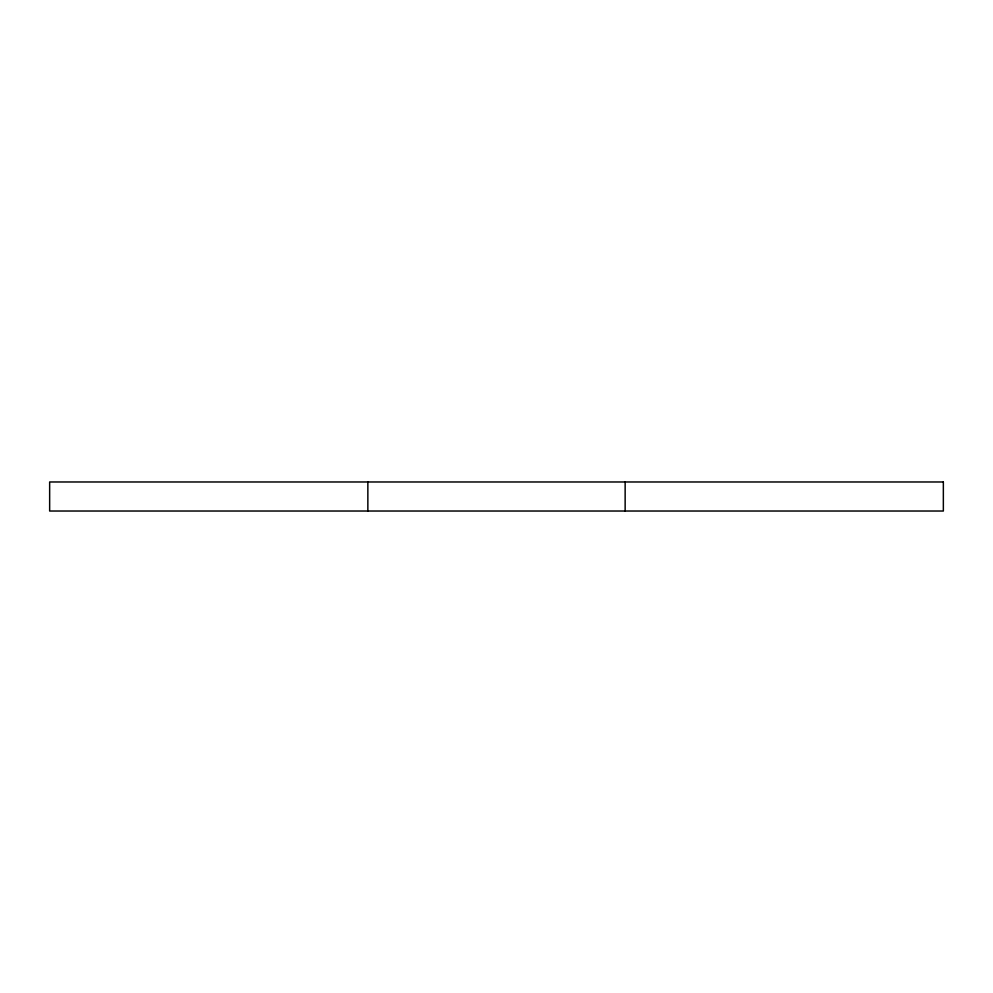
<?xml version="1.0" encoding="UTF-8"?>
<svg xmlns="http://www.w3.org/2000/svg" width="993" height="993" viewBox="0 0 993 993"><rect width="100%" height="100%" fill="white"/><g stroke="black" fill="none" stroke-linecap="round" stroke-linejoin="round"><path stroke-width="1.49" d="M625.143 481.977L625.143 511.023M367.857 481.977L367.857 511.023M943.35 481.977L49.65 481.977L49.65 511.023L943.35 511.023L943.35 481.977"/></g></svg>
